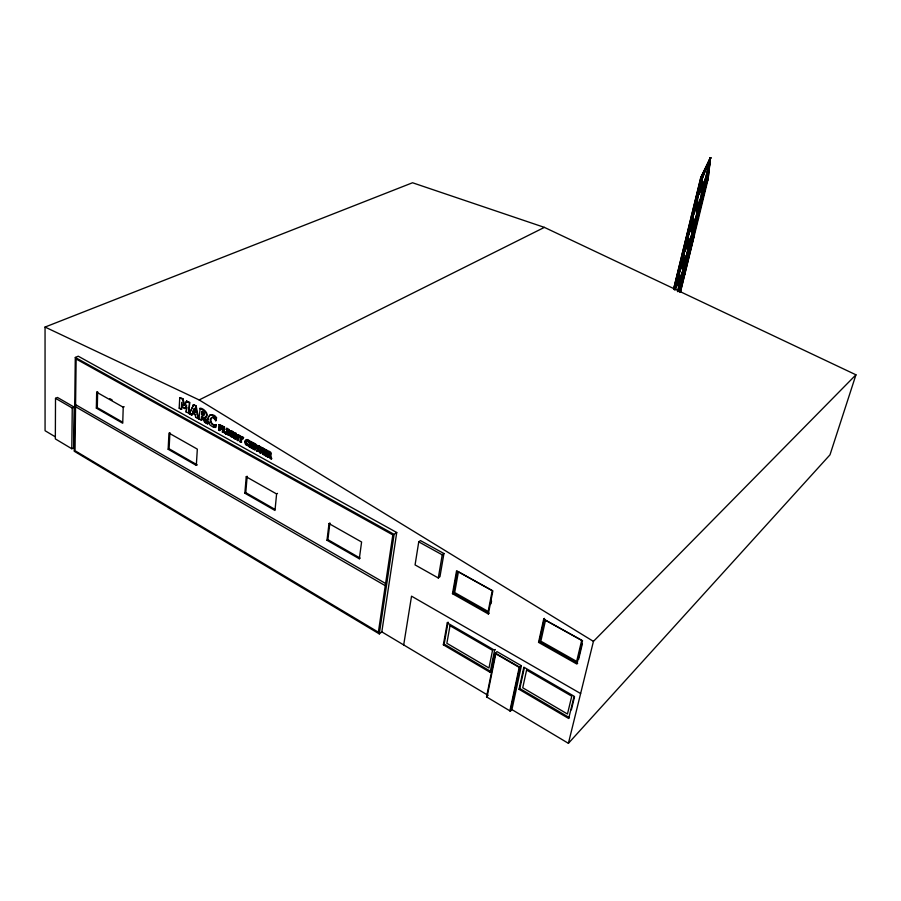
<?xml version="1.0" encoding="UTF-8"?>
<svg xmlns="http://www.w3.org/2000/svg" width="901" height="901" viewBox="0 0 901 901"><rect width="100%" height="100%" fill="white"/><g stroke="black" fill="none" stroke-linecap="round" stroke-linejoin="round"><path stroke-width="1.35" d="M55.513 398.321L55.344 438.911L71.81 448.754L73.713 447.831L74.186 407.128L57.45 397.442L55.513 398.321L72.249 408.018L74.186 407.128M208.525 419.584L208.525 418.301M71.81 448.754L72.249 408.018M75.29 357.449L74.186 451.21L379.298 633.91L381.821 631.871L396.733 532.502L78.241 356.199L75.29 357.449L394.131 534.372L396.733 532.502M96.666 392.217L123.223 407.229L122.727 423.245L96.339 408.13L96.666 392.217L97.646 391.766L97.308 407.68L122.48 422.096M678.318 290.099L682.935 271.257L683.78 254.172M168.149 449.261L168.96 433.088L197.33 449.126L196.317 465.4L168.149 449.261L169.095 448.766L197.251 464.882L196.317 465.4M169.095 448.766L169.917 432.604M688.285 235.702L687.395 253.046L679.782 270.582L675.401 288.568L682.879 270.852L683.645 270.796M687.621 252.134L688.51 234.767L696.282 216.803M692.858 216.961L691.923 234.587L684.231 252.336M692.148 233.652L693.083 216.026L701.169 196.869L702.194 178.691M182.115 404.898L181.315 409.392L179.175 408.209L179.749 397.611L182.959 398.76L184.671 405.112L184.097 405.405L182.374 399.053L179.749 397.611M698.816 213.424L698.151 216.139L696.518 215.857L697.487 197.961M696.755 214.922L697.723 197.004L705.652 178.567M181.315 409.392L181.698 402.375L183.094 407.815L185.223 408.39L186.507 405.968M701.406 195.911L702.431 177.711L710.506 157.675L708.017 180.076L706.508 179.536L710.506 157.675L700.775 177.441L673.599 289.198L700.843 177.79L710.506 157.675L707.949 179.772L680.469 292.014L679.804 292.07L707.33 180.11L710.506 157.675L700.843 177.79L702.51 178.071L710.506 157.675L708.535 171.145M184.097 405.405L186.406 401.249L189.627 402.409L189.007 413.03L186.169 412.072L186.563 405.045L184.649 408.671M186.98 407.567L186.169 412.072M188.433 413.322L189.627 402.409M202.049 416.194L201.801 420.091L198.941 419.123L200.18 408.187C204.065 408.13 210.857 415.913 204.651 417.591L207.467 423.83L208.03 423.526L205.214 417.298L204.651 417.591M201.238 420.384L201.486 416.487L204.64 422.265L207.467 423.83M201.79 411.701L204.122 413.615L203.412 415.384L201.61 414.573L201.79 411.701L203.13 411.836M201.61 414.573L202.353 411.408M215.362 427.446L216.094 424.641L215.362 427.446L213.188 427.119L210.282 425.227A5.395 3.446 61.8 0 1 208.435 422.254C205.101 415.969 213.244 411.656 216.567 417.85L215.823 420.711L213.942 418.346A3.57 2.275 61.8 0 0 212.197 417.411C207.737 418.965 211.836 427.66 216.094 424.641M215.823 420.711L215.418 417.49L212.895 415.53L210.181 414.922M218.616 429.923L218.999 424.585L222.705 426.015L222.063 427.333L220.092 426.252L220.024 427.265L222.401 427.952L221.759 429.27L219.945 428.279L219.788 430.565L218.616 429.923L219.371 426.961M220.52 427.975L219.788 430.565M220.024 427.265L220.655 425.948L222.626 427.029M221.759 429.27L221.837 428.257M222.063 427.333L222.705 426.015M224.18 431.32L226.128 432.401L226.061 433.415L222.356 431.984L222.75 426.646L224.495 426.995L223.617 431.624L224.495 426.995M225.498 433.719L226.128 432.401M225.869 433.922L225.937 432.987L227.176 433.066L227.435 429.586L226.196 429.518L226.827 428.279L229.372 429.676L229.293 430.61L228.054 430.543L227.795 434.023L229.034 434.091L228.967 435.014L225.869 433.922L228.967 435.014M226.433 433.618L226.5 432.694M226.759 429.214L226.827 428.279M225.937 432.987L226.613 433.37L227.435 429.586M227.795 434.023L228.617 430.239L229.293 430.61M228.404 435.318L228.471 434.395M228.73 430.915L229.372 429.676M232.616 436.107L231.208 434.89L231.85 433.55L233.922 434.687L233.719 437.323L231.827 437.289L229.958 435.87L229.361 431.883A2.94 1.892 61.2 0 1 230.318 431.14L231.794 431.511A4.629 2.985 61.1 0 1 233.494 432.942L233.404 434.203L231.884 432.604L230.656 432.638L230.487 434.834L232.053 436.411L232.695 435.059L231.782 434.552C227.976 429.248 235.352 434.992 234.057 432.638A4.629 2.985 61.1 0 0 232.357 431.207L230.881 430.836A2.94 1.892 61.2 0 0 229.924 431.579L229.676 432.626M231.782 434.552L231.85 433.55M232.053 436.411L232.695 435.059M233.156 437.627L233.922 434.687M240.578 440.296L240.837 437.041L240.285 437.357L239.936 441.681L241.13 442.346L241.479 438.01L242.887 438.787L243.54 437.458L238.956 435.555L238.033 440.645L236.839 439.981L237.594 437.3L235.972 436.411L235.78 438.776L234.035 438.427L235.003 432.773L236.197 433.426L235.488 435.69L237.673 436.287L236.051 435.386M235.217 439.091L235.972 436.411M235.488 435.69L236.197 433.426M237.109 436.591L237.267 434.631L239.024 434.98L238.033 440.645M241.13 442.346L242.042 437.706L243.45 438.483M242.887 438.787L243.54 437.458M244.858 493.207L246.232 476.775L247.156 476.235L245.782 492.656L244.858 493.207L274.996 510.473L276.596 493.951L277.508 493.388M248.958 442.751C249.667 438.742 242.853 439.283 245.117 443.472A2.737 1.768 60.7 0 0 246.063 444.981C254.375 448.157 242.189 443.112 247.099 441.073A1.802 1.171 60.7 0 1 248 441.558L249.521 442.436C250.354 440.578 246.818 438.314 245.714 440.262M248.676 446.141L249.239 445.826C249.723 444.182 244.971 444.058 247.043 441.006M253.249 447.346L250.647 446.524L253.249 447.346L252.607 448.675L249.352 446.885L250.365 441.208L253.62 442.999L252.978 444.339L250.929 443.202L250.838 444.148L252.731 445.184L253.294 444.88L250.838 444.148M250.647 446.524L250.76 445.173L253.204 445.894L253.294 444.88M251.199 446.209L251.311 444.857M251.402 443.833L251.48 442.898L253.541 444.024M250.76 445.173L252.652 446.209L252.731 445.184M252.607 448.675L252.697 447.662M252.978 444.339L253.62 442.999M257.202 448.191L255.929 444.261L254.442 443.45L253.429 449.126L254.532 449.745L255.31 446.93M254.093 447.47L254.442 443.45M254.532 449.745L254.859 445.995L256.391 450.77L258.114 451.097L258.587 445.725L256.92 445.421L256.65 448.507L255.377 444.576L253.891 443.754M257.562 451.412L258.587 445.725M266.561 454.678L263.925 453.856L266.561 454.678L265.908 456.019L262.619 454.205L263.16 448.225L259.071 445.984L258.418 447.324L259.86 448.112L259.465 452.471L260.682 453.135L261.538 449.554M260.682 453.135L261.076 448.788L263.069 449.261M262.506 449.576L263.16 448.225M263.543 449.847L262.619 454.205M263.925 453.856L264.049 452.493L266.516 453.226L266.617 452.201L264.139 451.469L266.617 452.201M264.139 451.469L264.781 450.207L266.865 451.345L266.955 450.32L263.666 448.507L263.103 448.822L266.955 450.32M264.489 453.53L264.601 452.178M264.703 451.142L264.781 450.207M265.908 456.019L265.998 454.994M264.049 452.493L265.964 453.541L266.054 452.516M264.23 450.523L266.302 451.66L266.403 450.635M266.741 456.48L268.509 456.83L266.741 456.48L267.788 450.77C274.805 452.82 268.385 455.771 271.246 458.969L271.809 458.643L270.368 455.455L269.816 455.771M267.957 457.145L268.138 455.174L269.759 458.147L271.246 458.969M268.228 454.205L268.363 452.752C271.055 453.271 268.183 455.827 268.78 453.89L268.915 452.437L269.928 453.079M326.995 540.262L329.011 523.582L329.901 522.985L327.885 539.654L326.995 540.262L359.319 558.778L360.186 558.147L327.885 539.654M359.319 558.778L361.594 542.008L329.011 523.582M707.747 176.54L708.141 173.837M379.298 633.91L394.131 534.372M708.682 169.591L710.506 157.675L702.679 174.94M707.195 179.502L710.506 157.675L701.71 178.105L674.466 289.942M245.545 440.735L245.523 442.582M418.751 541.861L415.068 564.904L438.291 577.969L439.97 576.629L443.945 553.529L420.463 540.577L418.751 541.861L442.245 554.836L443.945 553.529M403.693 644.936L411.532 596.169L580.627 693.545M438.291 577.969L442.245 554.836M706.587 179.84L710.506 157.675L710.022 159.646M443.348 644.812L447.268 622.873L448.09 622.174L444.17 644.102L443.348 644.812L490.133 672.315L490.921 671.572L444.17 644.102M452.471 593.691L456.57 570.727L492.87 590.887L488.342 613.975L452.471 593.691L453.304 593.016L457.167 571.414M491.011 603.771L491.552 601.057M708.163 169.399L710.506 157.675L702.048 192.656M490.133 672.315L494.593 650.24L495.392 649.508M492.881 661.92L494.277 655.016M495.404 653.112L486.529 696.878L510.371 711.148L511.926 709.594L521.375 665.726L497.003 651.637L495.404 653.112L519.809 667.247L510.371 711.148M487.002 697.171L495.798 653.833L519.224 667.404L509.887 710.855M681.618 281.945L679.703 291.361L679.039 291.428M681.753 281.517L706.756 177.914L710.506 157.675L705.888 177.598L697.96 196.046M690.695 245.061L688.612 255.118L687.936 255.174L689.389 255.749L688.86 254.093M690.673 244.993L697.768 217.851C700.325 218.875 695.516 218.177 697.779 217.851L697.543 218.797M695.144 226.894L686.292 262.912L687.835 257.72M695.245 226.376L697.126 217.13M693.68 234.271L695.009 227.739M695.279 226.444L699.784 208.018M698.275 215.395L699.536 209.246M701.789 198.141L700.021 207.039M698.309 215.474L699.649 208.874M705.787 184.435L699.919 207.557L702.217 199.774M706.519 178.882L702.96 196.328L706.756 177.914L707.544 177.88L705.821 177.249M519.044 689.31L523.841 667.157L574.106 696.225L568.7 718.502L519.044 689.31L519.821 688.544L524.348 667.697M538.55 642.368L543.686 619.122L544.474 618.39L539.327 641.625L538.55 642.368L576.91 664.071L582.53 640.712L543.686 619.122M578.611 659.397L582.361 643.832M571.358 709.842L574.545 696.732M687.17 253.958L679.624 271.877L678.847 271.944L677.969 271.212L678.735 271.156L679.692 267.248M687.677 234.44C690.571 235.645 685.075 234.846 687.677 234.44L688.972 229.091M679.782 270.582L702.667 176.742M677.462 291.654L701.102 196.508L702.025 197.184M706.136 176.63L683.161 270.345L684.005 253.26L691.698 235.51M679.568 287.453L680.818 282.328M690.369 243.371L692.306 235.465M679.14 290.437L686.168 263.351L683.904 274.276M679.095 291.778L706.857 179.513M511.926 709.594L568.407 743.325L593.432 641.377L855.95 374.805L544.395 227.379L412.534 182.757L45.05 327.063L45.073 430.723L55.04 436.67M684.377 272.35L679.365 289.548L678.543 289.21L679.568 271.483L678.735 271.156M684.85 270.221L686.134 265.018M679.951 290.359L680.469 292.014M680.289 289.018L683.577 275.616M684.715 270.998L686.044 265.558M690.425 247.73L692.61 238.821M692.925 237.549L693.421 235.578M693.736 234.283L696.833 221.488M701.248 203.705L702.453 198.817C705.01 199.819 700.201 199.132 702.453 198.817M702.814 197.15L704.999 188.444M705.652 185.583L706.913 180.448M680.424 291.654L693.883 236.895L692.486 236.659L693.883 236.895M702.262 196.227L705.787 184.288M697.599 215.238L699.503 208.784M208.683 417.14L210.034 414.922M855.95 374.805L829.99 454.825L568.407 743.325M191.643 415.091L192.341 413.244L195.213 414.832L195.652 417.309L198.592 418.323L196.148 405.979L193.636 404.605L189.345 413.818L191.643 415.091L192.904 412.951L195.787 414.539L195.213 414.832M192.96 411.599L194.098 408.603L194.83 412.624L192.96 411.599L194.672 408.311L195.157 410.991M189.345 413.818L193.096 405.878M688.747 233.843L696.507 215.857M682.721 272.158L675.232 289.863L702.431 177.711M184.671 405.112L186.98 400.968M519.809 667.247L521.375 665.726M488.342 613.975L489.153 613.266L453.304 593.016M259.465 452.471L261.245 452.82M256.391 450.77L258.114 451.097M259.071 445.984L258.508 446.299L262.596 448.552M249.352 446.885L252.077 447.763M248.834 442.684L249.521 442.436M248.676 444.824L249.34 444.565M239.936 441.681L241.693 442.042M234.035 438.427L235.78 438.776M233.494 432.942L234.057 432.638M233.291 434.136L233.967 433.899M228.054 430.543L228.617 430.239M226.613 433.37L227.176 433.066M222.356 431.984L222.919 431.692M220.092 426.252L220.655 425.948M215.88 424.529L215.53 424.945M215.587 420.576L216.386 420.407M204.64 422.265L208.03 423.526M216.003 418.154L216.567 417.85M202.308 416.949L202.883 416.656L205.203 421.972M198.941 419.123L199.504 418.83M195.652 417.309L198.592 418.323M193.062 404.887L196.148 405.979M45.05 327.063L199.155 399.943L544.395 227.379M179.175 408.209L181.889 409.11M182.374 399.053L182.959 398.76M123.223 407.229L124.192 406.768M96.339 408.13L97.308 407.68M215.44 424.709C211.408 426.072 208.919 418.222 212.76 417.118A3.559 2.275 61.8 0 1 213.222 417.219M205.214 417.298L205.969 417.163C208.57 412.917 202.781 409.673 199.605 408.468M270.368 455.455L270.435 453.158L267.225 451.086M269.883 454.307L268.78 453.89M678.476 288.804L679.253 288.737M678.949 289.379L679.714 289.311M679.354 289.536L680.12 289.469M684.535 271.516L682.935 271.257M689.006 253.316L687.395 253.046L688.105 252.595M688.296 255.636L688.916 255.242M682.868 253.541L684.062 253.643L682.395 252.99M687.812 253.215L688.589 253.147M692.846 237.121L693.466 236.738M692.632 234.147L691.923 234.587L693.545 234.857M687.373 235.037L688.094 234.609M692.351 234.744L693.117 234.699M697.475 218.335L698.084 217.974M697.228 215.44L696.518 215.857M691.945 216.285L692.666 215.868M696.946 216.026L697.723 215.97M696.867 196.688C694.761 197.623 699.728 196.846 696.574 197.251M701.597 197.026L702.386 196.981M702.149 199.279L702.769 198.93M701.564 177.407L700.843 177.79M215.925 427.142L213.762 426.815M249.239 445.826L248.113 445.646M233.719 437.323L230.521 435.566M691.529 216.116L693.162 216.398L691.461 215.744M186.406 401.249L189.052 402.702M202.173 414.28L204.257 415.057L204.527 412.962M218.999 424.585L222.142 426.319M222.75 426.646L223.932 427.299M226.264 428.583L228.798 429.98M234.44 433.077L235.634 433.73M237.267 434.631L238.461 435.284M238.956 435.555L242.977 437.762M249.802 441.513L253.068 443.303M256.92 445.421L258.035 446.04M193.524 411.306L195.393 412.331M226.196 429.518L226.872 429.89M238.878 436.58L240.285 437.357M220.587 426.961L222.401 427.952M183.669 407.534L185.223 408.39M231.287 433.854L233.359 435.003M235.409 436.715L237.031 437.616M231.219 434.856L232.131 435.363M228.358 433.719L229.034 434.091M223.617 431.624L225.565 432.705M189.908 413.536L192.206 414.798M223.966 432.266L226.061 433.415M253.981 448.822L255.084 449.43M109.708 398.591L112.129 399.954M539.327 641.625L577.676 663.294M246.232 476.775L276.596 493.951M245.782 492.656L274.692 509.211M75.583 404.673L385.605 583.476M75.56 406.756L385.279 585.684M447.268 622.873L494.593 650.24M519.821 688.544L569.455 717.692M381.821 631.871L488.117 695.369M199.155 399.943L593.432 641.377M247.572 445.387L246.626 444.677A2.737 1.768 60.7 0 1 245.928 443.72M215.204 418.841L214.517 418.053A3.559 2.275 61.8 0 0 213.706 417.445M249.397 442.368L248.563 441.242A1.802 1.171 60.7 0 0 248.147 440.927M215.756 419.629L216.15 420.283M230.183 435.048L229.755 433.899M269.129 455.095L269.917 456.908M195.573 406.272L198.029 418.616M209.482 423.042A5.395 3.446 61.8 0 1 208.998 421.95M76.134 359.015L75.031 450.714L378.375 632.198L392.813 534.901L76.134 359.015M458.395 571.876L454.69 592.543L488.162 611.441L492.228 590.684L458.395 571.876M450.016 625.733L446.862 643.28L488.984 667.99L492.532 650.342L450.016 625.733M526.601 670.062L522.738 687.778L567.461 714.009L571.763 696.191L526.601 670.062M545.488 620.271L540.848 641.185L576.651 661.402L581.697 640.397L545.488 620.271M684.895 274.005L683.465 273.431L684.895 274.005"/></g></svg>
